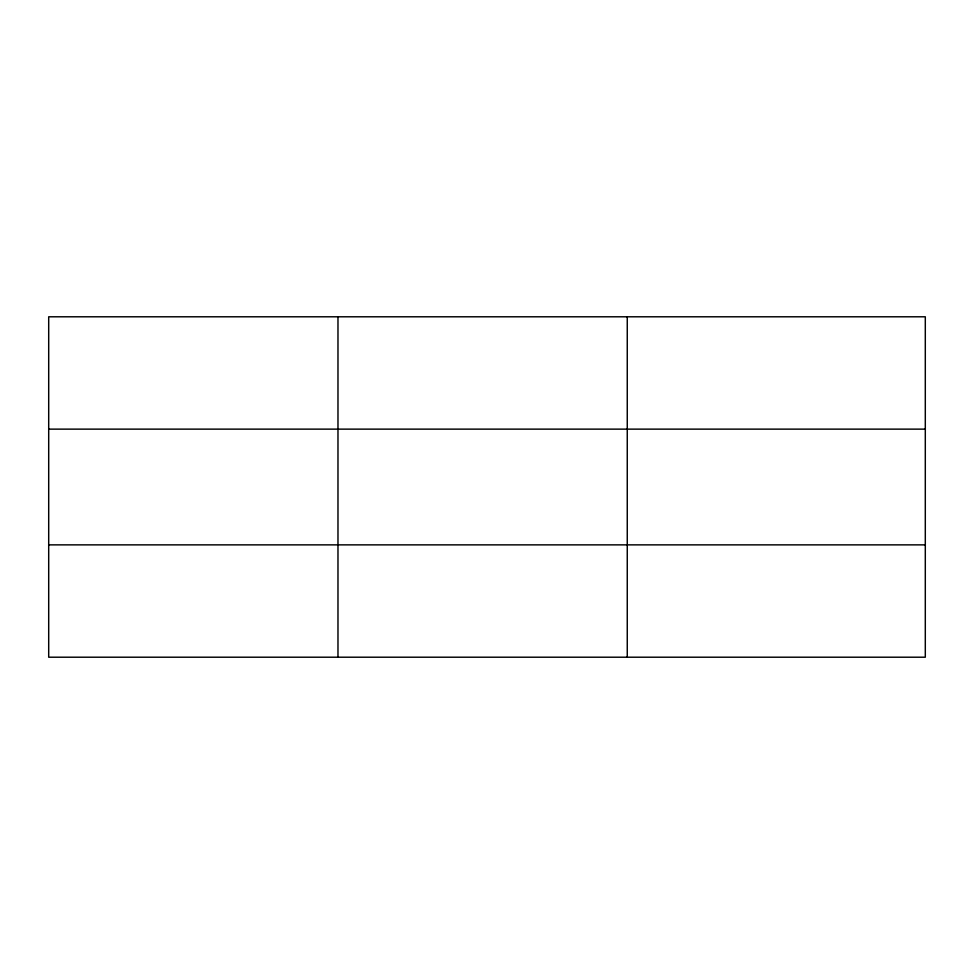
<?xml version="1.0" encoding="UTF-8"?>
<svg xmlns="http://www.w3.org/2000/svg" width="974" height="974" viewBox="0 0 974 974"><rect width="100%" height="100%" fill="white"/><g stroke="black" fill="none" stroke-linecap="round" stroke-linejoin="round"><path stroke-width="1.46" d="M337.978 657.207L337.978 316.793M627.256 657.207L627.256 316.793M925.3 429.132L925.3 316.793L48.7 316.793L48.7 657.207L925.3 657.207L925.3 429.132L48.7 429.132M48.7 544.868L925.3 544.868"/></g></svg>
